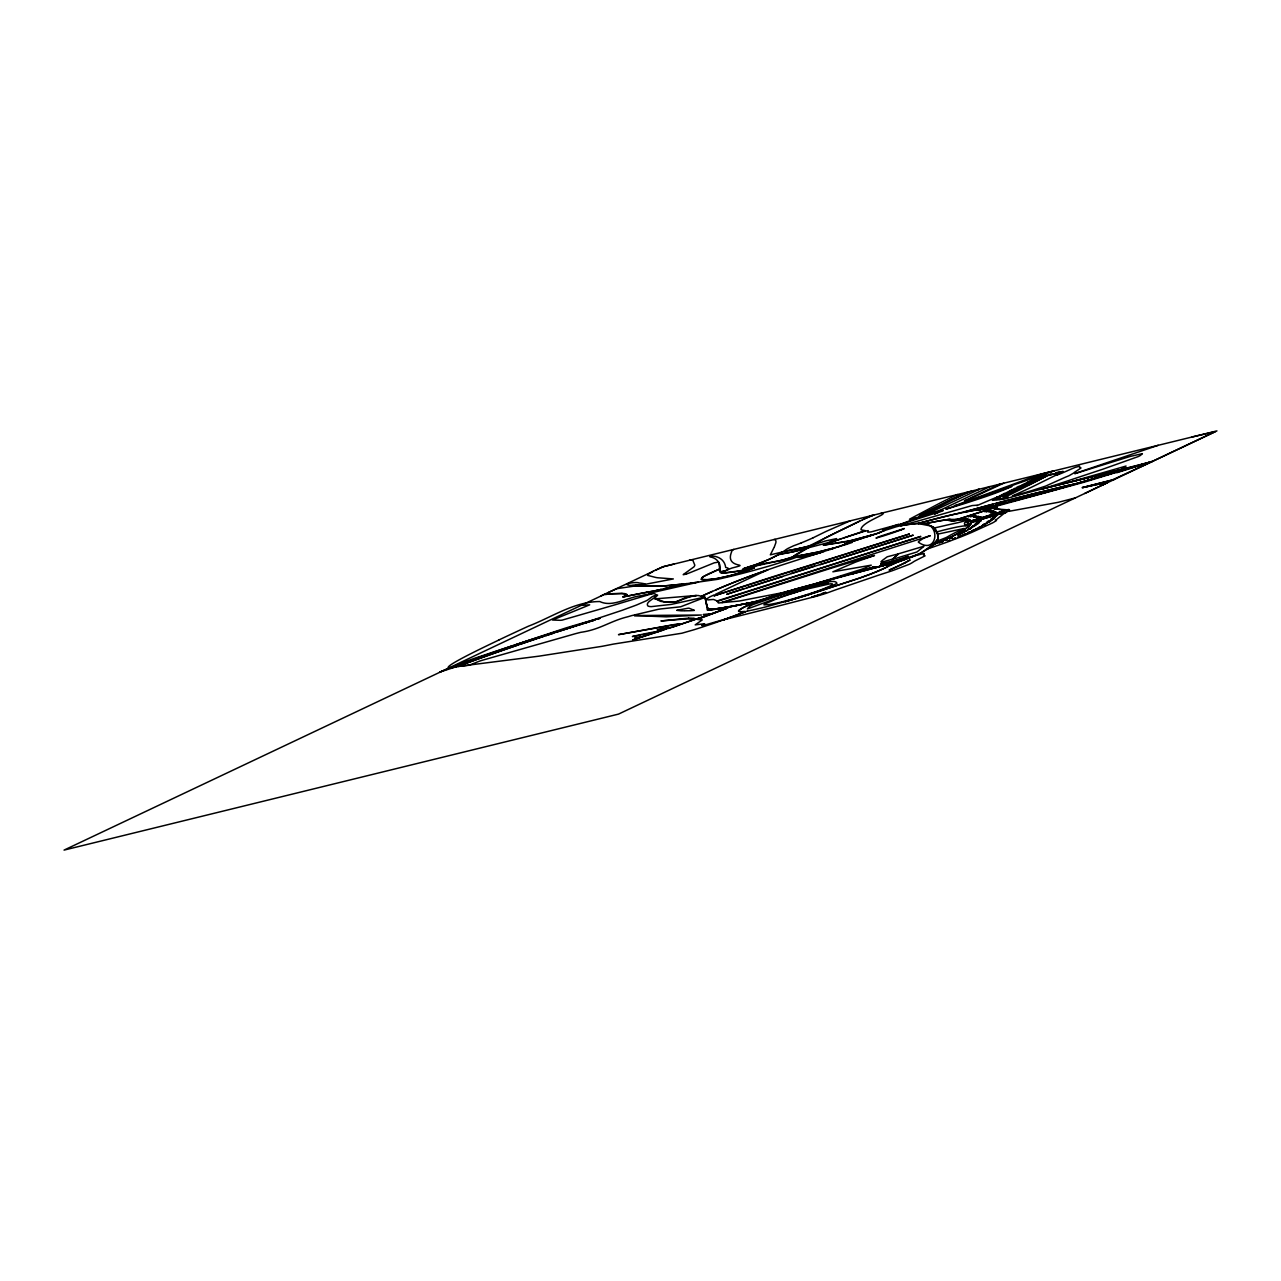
<?xml version="1.0" encoding="UTF-8"?>
<svg xmlns="http://www.w3.org/2000/svg" width="1281" height="1281" viewBox="0 0 1281 1281"><rect width="100%" height="100%" fill="white"/><g stroke="black" fill="none" stroke-linecap="round" stroke-linejoin="round"><path stroke-width="1.5" d="M719.762 569.084C721.491 563.4 716.127 557.507 710.058 556.963A247.793 22.882 -17.2 0 1 709.786 556.114C716.687 555.458 724.63 558.804 725.687 567.451C734.862 569.244 718.529 572.479 720.947 571.662M717.008 601.189L717.072 601.157A31.08 2.866 -17.2 0 0 717.072 600.965L920.831 536.419L717.808 601.205L713.517 599.444L709.162 599.796A8.871 0.817 -17.2 0 1 708.265 599.908L706.824 599.54A92.536 8.551 -17.2 0 1 706.6 598.964L710.218 596.674A59.567 5.508 -17.2 0 0 711.66 596.049L714.045 594.96M1008.852 511.279L1008.964 509.454L1004.352 510.27L992.551 508.333L976.955 513.265A121.951 11.257 -17.2 0 1 968.772 515.891L967.651 516.243A79.358 7.334 -17.2 0 1 962.575 517.828L961.423 518.197A47.221 4.355 -17.2 0 0 960.029 518.629L958.204 519.173L994.04 507.612L995.321 507.772L994.424 508.829L1009.508 509.966A149.269 13.787 -17.2 0 1 1009.316 510.591L1003.279 514.001A71.304 6.581 -17.2 0 1 1002.959 514.338L996.122 519.814A48.374 4.467 -17.2 0 1 995.417 520.246L996.49 520.454L993.976 522.104A206.93 19.119 -17.2 0 1 992.455 522.968L971.927 532.32A98.765 9.127 -17.2 0 1 960.494 537.027L948.26 541.687A73.657 6.805 -17.2 0 1 942.448 543.768L936.667 545.802A123.681 11.417 -17.2 0 1 931.895 547.435L928.052 548.7L930.807 546.779A97.084 8.967 -17.2 0 0 931.735 546.01L936.587 543.192A55.852 5.156 -17.2 0 0 938.429 542.471L938.957 542.263A34.043 3.138 -17.2 0 0 941.327 541.303L946.947 538.837M810.777 555.362L810.489 555.41A22.466 2.082 -17.2 0 0 809.56 555.57L800.977 557.187A21.441 1.986 -17.2 0 1 799.136 557.411L797.471 557.379A53.226 4.916 -17.2 0 1 796.75 557.139L801.794 556.354A39.855 3.683 -17.2 0 0 804.74 555.938L805.397 555.842A31.064 2.866 -17.2 0 0 807.366 555.458L810.681 554.769A112.744 10.408 -17.2 0 1 813.915 554.097L815.757 553.712M774.124 547.307L770.345 554.849L782.419 551.983L780.625 552.96M774.429 546.715L775.822 542.824A601.221 55.531 -17.2 0 0 775.918 541.11L775.181 539.477L773.932 539.557M946.051 509.085L980.589 497.444A129.301 11.945 -17.2 0 0 996.298 491.968L998.876 491.055M830.2 549.453L844.323 544.521A17.934 1.649 -17.2 0 1 845.94 543.817L847.846 543.032A62.161 5.748 -17.2 0 1 849.335 542.439L871.753 535.25M905.587 559.14L907.476 557.892L902.817 558.964A15.948 1.473 -17.2 0 0 900.591 559.653L886.036 564.585A63.169 5.829 -17.2 0 1 879.31 566.602L873.482 567.195L875.339 567.643A9.095 0.833 -17.2 0 0 876.316 567.419L883.826 565.241A86.275 7.974 -17.2 0 0 886.692 564.377L902.593 559.749M779.905 554.417L780.834 554.225A83.713 7.734 -17.2 0 1 785.029 553.376L792.042 551.983A14.619 1.345 -17.2 0 0 793.083 551.759L793.435 551.679A31.721 2.93 -17.2 0 0 800.513 549.869A66.82 6.165 -17.2 0 0 803.139 549.149L828.519 542.52L836.637 538.596L825.444 540.982A40.111 3.699 -17.2 0 0 821.858 542.135L813.051 544.921A20.816 1.921 -17.2 0 1 809.864 545.834L809.144 546.026A17.582 1.617 -17.2 0 1 807.238 546.539L805.076 547.051A51.304 4.74 -17.2 0 1 800.497 548.156L783.187 551.647L779.472 553.568A49.447 4.564 -17.2 0 0 778.159 554.337L789.865 552.431M929.173 547.932L930.791 546.763A83.217 7.686 -17.2 0 0 931.639 546.074L937.804 539.109A234.647 21.681 -17.2 0 0 938.3 538.1L936.875 531.935L942.047 530.494A77.853 7.19 -17.2 0 1 949.829 528.605A68.181 6.293 -17.2 0 1 953.656 527.756L956.186 527.212A36.637 3.379 -17.2 0 1 958.764 526.715L962.848 526.059A20.816 1.921 -17.2 0 1 964.129 525.963L964.481 525.947A54.491 5.028 -17.2 0 1 965.698 526.059L968.74 524.954A17.133 1.585 -17.2 0 0 968.5 524.682L967.427 524.618A43.058 3.971 -17.2 0 0 966.082 524.682A38.574 3.555 -17.2 0 0 965.522 524.73L964.545 524.682A74.01 6.837 -17.2 0 0 964.609 524.265L964.449 522.952A8.903 0.817 -17.2 0 1 964.721 522.744L967.812 520.694A21.024 1.938 -17.2 0 0 967.972 520.278L960.654 519.638M898.173 554.081L892.2 559.493L895.003 558.644A76.075 7.029 -17.2 0 1 903.169 556.146L916.94 551.999L923.953 546.346A13.451 1.249 -17.2 0 0 923.361 546.395L896.54 554.385A23.378 2.162 -17.2 0 0 895.499 554.625L887.253 556.787L882.577 560.245A175.561 16.221 -17.2 0 0 880.944 561.863L881.264 562.247A12.618 1.169 -17.2 0 0 882.113 562.071L892.873 559.044M934.65 542.936L934.169 544.105A11.225 1.041 -17.2 0 0 934.938 543.817L935.835 543.48M890.871 561.975L889.831 562.455L891.032 561.895A13.659 1.265 -17.2 0 0 891.784 561.478L908.373 556.322L902.673 558.644A20.896 1.938 -17.2 0 0 898.077 560.037L889.382 562.567A15.708 1.457 -17.2 0 1 888.918 562.663L883.938 563.704M981.742 526.443L978.924 527.292L981.742 526.267M703.445 614.48L708.649 613.951M898.077 554.337A34.779 3.219 -17.2 0 0 898.173 554.225L892.969 558.9M983.312 524.505L986.85 523.256M991.254 518.853L993.063 518.132M1057.193 474.851L1060.3 473.025L1039.291 483.385A286.752 26.485 -17.2 0 1 1022.014 491.616L1012.374 495.955L1014.616 495.507A12.298 1.137 -17.2 0 0 1016.377 495.058L1026.93 492.032A131.607 12.153 -17.2 0 0 1032.102 490.495L1045.616 486.107L1065.504 477.156A82 7.574 -17.2 0 0 1068.93 475.763L1074.086 472.817A23.17 2.146 -17.2 0 1 1074.343 472.417L1080.844 468.125A17.982 1.665 -17.2 0 0 1080.812 467.805L1079.643 467.229A111.735 10.328 -17.2 0 1 1079.467 466.716L1079.483 466.588A69.366 6.405 -17.2 0 1 1079.611 466.188L1075.127 467.421A86.243 7.974 -17.2 0 0 1071.957 468.734L1063.31 472.561A20.032 1.857 -17.2 0 1 1060.172 473.874A24.499 2.258 -17.2 0 1 1059.051 474.306L1057.289 474.899M840.544 546.138L845.332 544.713A32.906 3.042 -17.2 0 0 846.661 544.313L852.073 542.487A39.151 3.619 -17.2 0 0 852.201 541.623L863.954 537.716M694.254 610.429L690.507 610.701M976.907 522.264L979.164 521.383M891.8 561.446L891.032 561.895M683.237 584.2L686.824 583.624M1049.956 474.498L1050.82 473.81M777.695 554.657L779.681 553.456A23.699 2.194 -17.2 0 1 780.401 553.088L780.513 553.024M981.15 517.156L977.179 518.389L981.118 517.06M975.449 529.005L979.052 527.836M971.606 530.83L975.065 529.694M974.953 524.441L978.348 523.305M978.956 528.012L975.546 529.069M961.262 533.056L964.641 531.887M996.298 512.528L993.464 513.361M980.67 521.127L979.581 521.655L981.246 520.134L977.531 521.319L980.75 520.55M964.145 531.503L967.027 530.494M979.308 522.44L975.514 523.481L979.308 522.28M957.788 534.93L961.262 533.617M930.246 535.698L928.677 536.307A17.71 1.633 -17.2 0 0 926.243 537.251A21.921 2.018 -17.2 0 0 924.658 537.908A18.991 1.761 -17.2 0 0 922.944 538.66L918.797 541.367A64.546 5.957 -17.2 0 0 918.349 542.167C938.204 556.434 942.352 519.558 918.525 523.625A22.385 2.066 -17.2 0 0 917.917 523.625L921.359 522.584A53.962 4.98 -17.2 0 0 924.386 521.783L935.706 518.805A96.411 8.903 -17.2 0 1 943.921 516.723L945.682 516.291A110.598 10.216 -17.2 0 1 953.16 514.53L971.799 510.767A118.621 10.953 -17.2 0 1 976.234 510.094L982.447 509.246A35.74 3.299 -17.2 0 0 984 508.989A41.408 3.827 -17.2 0 0 984.705 508.861L989.412 507.772A10.072 0.929 -17.2 0 1 991.126 507.372L992.567 507.116A10.712 0.993 -17.2 0 1 993.335 506.988L995.593 506.764A33.482 3.09 -17.2 0 1 996.49 506.764L997.066 506.876A20.832 1.921 -17.2 0 0 996.282 506.652L995.161 506.7A23.266 2.146 -17.2 0 0 993.688 506.892L992.631 507.068M990.469 512.672L994.504 511.359L990.533 512.752M929.478 547.74L928.949 548.108A221.549 20.464 -17.2 0 1 925.811 550.109L920.543 553.12M966.579 533.601L962.752 534.978L966.659 533.633M973.032 525.754L976.346 524.746L973.144 525.867M992.038 512.8L995.689 511.952M741.955 613.039L745.014 611.581L742.035 611.694A27.862 2.578 -17.2 0 1 741.267 611.71L739.874 611.437A93.321 8.615 -17.2 0 1 739.345 611.149L739.121 610.509A31.272 2.882 -17.2 0 1 739.489 610.044L740.85 609.051A85.763 7.926 -17.2 0 1 742.788 607.899L744.309 607.05A32.041 2.962 -17.2 0 1 745.91 606.265A37.261 3.443 -17.2 0 1 750.954 604.072L757.519 601.446L756.078 601.638M982.303 525.434L984.961 524.666M987.395 521.655L991.638 520.294M1006.898 497.669L1008.147 496.884M992.871 516.723L996.762 515.474M937.484 512.512L934.49 514.017L943.12 510.703A8.935 0.833 -17.2 0 0 943.216 510.446L942.48 510.35A21.601 2.002 -17.2 0 0 941.551 510.398L921.263 516.739A88.005 8.134 -17.2 0 1 918.653 517.428L898.974 524.826L937.468 512.48M966.947 530.67L964.257 531.615M975.081 529.806L971.622 530.942M961.134 533.777L957.836 534.914M986.738 523.417L983.344 524.65M539.093 637.89L622.534 610.172A55.131 5.092 -17.2 0 1 625.785 608.955L632.958 606.345A48.086 4.435 -17.2 0 0 636.865 604.872L646.457 600.709A32.906 3.042 -17.2 0 0 648.01 599.796L651.965 596.866A67.557 6.245 -17.2 0 1 653.758 595.969L656.865 595.041A19.551 1.809 -17.2 0 1 657.665 595.121L654.431 598.515A17.918 1.649 -17.2 0 0 654.511 598.787L655.536 599.028A119.677 11.049 -17.2 0 1 656.432 599.268L660.612 601.365L666.072 602.118A406.701 37.565 -17.2 0 0 669.306 602.246L676.736 601.622L691.212 596.257M973.88 516.98L976.987 516.243L973.944 517.108M971.35 527.067L974.809 526.027L971.462 527.148M843.49 545.049L847.349 543.224A42.817 3.955 -17.2 0 1 848.967 542.568L852.153 541.399L850.92 541.831M976.779 517.62L979.613 516.771M993.367 513.233L996.266 512.384M978.588 523.401L974.953 524.586M970.502 516.483L973.592 515.843L970.454 516.739M705.207 575.585L704.774 575.826A65.491 6.053 -17.2 0 0 702.068 577.715L701.043 579.284A26.997 2.498 -17.2 0 0 701.396 579.508L705.014 579.781A115.53 10.664 -17.2 0 0 707.929 579.685L715.919 578.692M994.825 517.844L991.334 518.933M1004.816 498.213L1006.53 497.236M995.529 512.048L993.239 512.848A9.223 0.849 -17.2 0 1 992.086 512.912M991.718 520.406L987.459 521.719M1055.432 473.153L1056.681 472.433M686.696 573.936L687.353 573.68A51.576 4.772 -17.2 0 0 690.635 572.415L714.254 562.823L718.593 562.103L719.762 568.924L703.333 576.642A63.922 5.909 -17.2 0 0 701.78 577.859L701.796 579.444L707 579.636A110.022 10.168 -17.2 0 0 709.114 579.508A115.626 10.68 -17.2 0 0 711.419 579.284L712.204 579.204M952.728 539.077L955.706 538.036M984.432 511.343L987.443 510.655L984.384 511.631M623.687 596.498L622.822 597.01L632.798 595.008A206.817 19.103 -17.2 0 1 636 594.352L654.319 590.861M776.302 555.682L775.213 556.274A59.326 5.476 -17.2 0 1 773.932 556.963L771.947 557.956A132.199 12.218 -17.2 0 1 768.488 559.605L755.021 564.905M1001.886 498.933L1003.68 497.941M640.852 593.407A194.168 17.934 -17.2 0 0 635.792 594.416L623.126 596.882L626.553 594.864A13.899 1.281 -17.2 0 0 626.873 594.576L624.199 593.503L612.75 593.679A98.461 9.095 -17.2 0 0 608.747 594.08L605.064 594.432L606.265 593.487M705.639 575.345L708.505 573.872A30.376 2.802 -17.2 0 1 710.731 572.879L719.522 569.1M880.72 563.928L881.985 563.544A24.435 2.258 -17.2 0 1 883.217 563.256L888.341 562.055A55.948 5.172 -17.2 0 1 889.43 561.799L891.832 561.334M776.062 555.81L773.628 557.091A82.528 7.622 -17.2 0 1 770.666 558.564L769.929 558.916A85.939 7.942 -17.2 0 1 764.533 561.366L759.761 563.32M725.927 618.979L746.983 611.165A28.871 2.674 -17.2 0 0 747.48 611.053M776.19 555.746L779.472 554.497M939.261 542.712L942.96 541.511M985.954 511.631L989.589 510.607M984.929 524.778L982.351 525.562M624.84 595.921L626.153 595.201A18.767 1.729 -17.2 0 0 627.017 594.576L622.038 593.471M950.246 500.07L919.726 515.506A20.128 1.857 -17.2 0 0 919.262 516.003L922.4 515.875L929.157 512.864A340.634 31.465 -17.2 0 0 934.874 510.286L979.26 489.294L976.891 489.774M948.436 501.015L937.532 506.571M949.829 500.279L971.462 491.103M796.59 557.187L795.773 557.507A21.072 1.954 -17.2 0 1 790.217 559.477L773.26 564.809A60.815 5.62 -17.2 0 1 766.358 566.842L753.148 570.541A108.901 10.056 -17.2 0 1 742.291 573.424L739.681 574.08A127.235 11.753 -17.2 0 1 730.17 576.45L721.251 578.532A50.439 4.66 -17.2 0 1 717.168 579.396L690.299 583.207M951.126 499.622L953 498.661A164.753 15.212 -17.2 0 1 957.003 496.676L968.148 492.016L942.304 505.034A241.1 22.273 -17.2 0 1 934.954 508.717L919.742 515.538L936.971 506.86M993.367 511.231L990.117 511.888L993.448 511.007M821.713 593.679L825.749 592.414M978.668 516.563L975.433 517.396M919.934 553.536L918.125 554.449A46.196 4.259 -17.2 0 1 916.475 555.233L891.464 562.903A94.938 8.775 -17.2 0 1 887.541 564.104L886.484 564.425A134.921 12.458 -17.2 0 1 881.488 565.93L879.31 566.57M942.96 541.575L940.75 542.375M1143.501 464.058L1084.479 482.104L993.448 506.988A15.66 1.441 -17.2 0 0 991.846 507.26L987.683 508.189A20.64 1.905 -17.2 0 1 986.338 508.461L983.504 508.989A98.317 9.079 -17.2 0 1 981.086 509.406L979.949 509.582A32.393 2.994 -17.2 0 1 979.308 509.678L994.857 505.707M996.89 515.667L992.951 516.803M724.95 570.958L726.279 570.477A19.343 1.793 -17.2 0 0 726.727 570.253L727.32 569.965A18.318 1.697 -17.2 0 1 727.672 569.789L728.537 569.388A8.935 0.833 -17.2 0 1 729.513 568.972L730.378 568.636A11.769 1.089 -17.2 0 1 732.011 568.027C753.532 562.407 723.989 569.837 731.675 551.679A228.114 21.072 -17.2 0 0 731.419 550.926L733.773 549.405M991.318 511.071L988.548 511.808M951.975 537.892L949.525 538.532L952.343 537.556M905.059 562.887L910.15 559.957L900.287 565.001A96.347 8.903 -17.2 0 1 894.634 567.627L889.622 569.853A40.928 3.779 -17.2 0 0 889.062 570.093L889.43 569.981A42.721 3.939 -17.2 0 0 890.103 569.709L891.88 568.956M1112.068 480.039L1152.003 461.624L1116.76 472.753M584.809 603.655L581.606 605.337L589.692 604.824L552.495 620.02L560.245 620.308A56.604 5.236 -17.2 0 0 562.183 620.116L617.074 604.232A79.598 7.35 -17.2 0 1 620.901 603.063L652.734 593.535A136.122 12.57 -17.2 0 1 655.071 593.936C660.644 596.85 643.895 601.285 647.962 606.025A104.369 9.64 -17.2 0 0 651.244 606.634L671.228 604.408L704.566 597.106A65.683 6.069 -17.2 0 1 705.174 597.474L707.304 607.226L709.498 609.26A47.525 4.387 -17.2 0 0 710.587 609.34L715.102 609.003A80.207 7.414 -17.2 0 0 717.488 608.683L739.986 604.872M1101.804 485.371L1103.485 484.57A34.651 3.203 -17.2 0 0 1104.895 483.866L1107.681 482.28L1082.093 487.677L1114.07 479.574M859.631 521.159L830.024 535.634A422.073 38.99 -17.2 0 0 824.147 538.644L793.788 556.274L801.217 555.217A45.059 4.163 -17.2 0 1 803.827 554.737L817.15 552.255A29.175 2.69 -17.2 0 0 821.233 551.262L838.543 546.779M975.353 516.083L973.144 516.675M979.501 517.012L976.859 517.748M862.529 519.766L865.764 518.213M862.721 519.686L835.068 533.024A427.181 39.455 -17.2 0 0 826.982 537.107L808.919 546.074A25.94 2.402 -17.2 0 1 807.494 546.459L805.733 546.891M866.068 518.084L867.461 517.412M864.018 519.061L873.786 515.058M1031.269 481.864L1002.094 496.115A84.962 7.846 -17.2 0 0 999.869 497.396C1000.013 499.622 990.821 500.871 1000.893 496.339A374.372 34.587 -17.2 0 1 1005.745 493.874A319.193 29.479 -17.2 0 1 1009.668 491.92L1041.741 477.092L1057.385 473.121L1042.702 476.484L1033.078 480.727M607.995 592.671L616.609 588.716L634.832 586.009L662.565 586.074L683.59 583.992L680.964 584.28M653.326 571.23L648.186 574.352A88.549 8.182 -17.2 0 0 647.594 575.377L655.664 577.427A238.778 22.049 -17.2 0 0 658.082 577.795L673.342 578.932L642.277 584.873M957.499 494.53L950.742 497.765A472.337 43.634 -17.2 0 0 940.286 502.921L909.478 519.221L915.242 518.004A93.353 8.631 -17.2 0 0 918.045 517.268L921.776 516.275M989.989 486.572L942.496 509.133A54.827 5.06 -17.2 0 1 940.494 509.982L939.886 510.238A117.9 10.889 -17.2 0 1 938.204 510.927L922.496 516.083M999.821 484.154L964.353 500.919L968.452 499.382A121.183 11.193 -17.2 0 0 972.103 497.813L1003.728 483.193M1056.713 472.849L1058.106 472.193M958.092 536.915L961.326 535.81L958.22 536.979M1084.687 493.489L1105.295 483.642A55.371 5.108 -17.2 0 0 1106.288 483.113L1107.392 482.361L1104.094 482.969A110.726 10.232 -17.2 0 0 1099.466 483.946L1084.479 487.212M600.645 596.161C606.201 593.263 602.951 594.976 608.507 594.128A107.46 9.928 -17.2 0 1 611.101 593.856L621.925 593.423M655.215 570.333L664.199 566.426A48.134 4.451 -17.2 0 0 665.768 566.058L673.822 564.104M813.275 537.716L823.251 532.8A74.218 6.853 -17.2 0 1 827.494 530.798L850.136 520.871M1103.149 484.73L1102.284 485.131M724.422 619.54A12.153 1.121 -17.2 0 1 723.717 619.78L765.83 609.228A66.452 6.133 -17.2 0 1 768.056 608.683L816.301 596.273A19.279 1.777 -17.2 0 0 819.648 595.313L822.306 594.512A34.683 3.203 -17.2 0 0 826.373 593.231L835.468 589.917A15.212 1.409 -17.2 0 1 837.838 589.1L878.254 575.281A17.534 1.617 -17.2 0 1 881.28 574.304L890.984 571.166A33.114 3.058 -17.2 0 0 894.266 569.997L909.094 564.361A74.554 6.885 -17.2 0 0 909.958 563.928L910.583 563.608A35.42 3.267 -17.2 0 0 912.152 562.711L914.346 561.286A23.314 2.146 -17.2 0 1 915.323 560.758L925.058 555.842L923.537 555.025A12.602 1.169 -17.2 0 1 923.521 554.881L923.873 554.481A39.119 3.619 -17.2 0 0 924.113 554.161L924.225 553.856A98.141 9.063 -17.2 0 0 924.177 553.44L915.643 555.49A30.007 2.77 -17.2 0 1 913.913 556.242A42.673 3.939 -17.2 0 1 911.143 557.363L903.473 560.021A28.774 2.658 -17.2 0 0 901.456 560.726L900.655 561.014A62.161 5.748 -17.2 0 0 897.324 562.215L891.064 564.793A50.071 4.628 -17.2 0 1 890.551 565.049C889.911 563.464 880.079 566.218 875.596 567.691M1075.351 497.909L1058.33 502.296L1008.884 511.327M867.958 517.172L868.758 516.803A26.565 2.45 -17.2 0 1 869.367 516.531L872.281 515.458M999.308 499.51L1001.166 498.645M955.354 538.308L954.249 538.725M715.487 594.304L758.993 573.792A132.6 12.25 -17.2 0 1 762.531 572.239L767.927 569.821L766.086 570.413M947.107 538.757L950.998 536.947A88.021 8.134 -17.2 0 0 955.562 534.689L956.523 534.177A157.291 14.523 -17.2 0 0 961.07 531.567L961.631 531.231A263.95 24.387 -17.2 0 0 963.264 530.19L963.808 529.854A262.205 24.227 -17.2 0 0 965.314 528.861A196.201 18.126 -17.2 0 0 968.356 526.619L970.71 523.401A41.424 3.827 -17.2 0 1 970.037 523.481A48.47 4.484 -17.2 0 1 968.852 523.593L967.395 522.024A15.228 1.409 -17.2 0 1 967.507 521.863L967.731 521.671A43.234 3.987 -17.2 0 1 967.972 521.479L970.213 520.038A138.204 12.762 -17.2 0 0 969.589 519.686L969.269 519.59M993.624 519.077L990.405 520.07L993.944 518.725M1004.864 510.398L998.828 512.496M946.371 539.093L951.175 536.899A73.834 6.821 -17.2 0 0 954.361 535.346L958.764 532.96A219.836 20.304 -17.2 0 0 961.246 531.519L962.639 530.67A164.737 15.212 -17.2 0 0 964.801 529.277L968.804 526.315A171.59 15.852 -17.2 0 0 970.918 524.329L971.414 523.385L970.422 523.465A13.418 1.233 -17.2 0 1 969.733 523.545L969.397 523.577A55.195 5.092 -17.2 0 1 968.5 523.641L967.763 523.657A9.335 0.865 -17.2 0 1 967.491 523.609L967.363 522.152A29.975 2.77 -17.2 0 1 968.004 521.431C975.401 518.165 957.564 518.485 954.521 519.846A104.53 9.656 -17.2 0 1 952.199 519.846L950.79 519.638A24.035 2.226 -17.2 0 1 950.534 519.446L949.99 519.429A15.244 1.409 -17.2 0 0 949.317 519.381L939.085 520.887A53.994 4.98 -17.2 0 0 937.116 521.239L923.537 524.057L928.405 523A110.07 10.168 -17.2 0 1 931.367 522.408L946.019 519.798A50.519 4.66 -17.2 0 1 947.684 519.558L948.5 519.462A21.665 2.002 -17.2 0 1 949.974 519.413L958.108 519.462M935.77 541.687L945.746 537.732A15.244 1.409 -17.2 0 0 946.851 537.203L949.269 535.81A179.388 16.573 -17.2 0 1 950.63 535.026L956.138 532.175A21.777 2.018 -17.2 0 1 957.676 531.503L961.102 530.11A18.19 1.681 -17.2 0 0 962.543 529.485L964.257 528.477L937.964 534.081A70.599 6.517 -17.2 0 0 937.948 533.857L931.255 526.075L918.829 523.673A99.726 9.207 -17.2 0 0 916.924 523.673L914.506 523.817A164.881 15.228 -17.2 0 0 911.784 524.041L901.456 525.562A18.11 1.665 -17.2 0 0 899.63 525.963L898.974 526.107A22.401 2.066 -17.2 0 0 896.06 526.843L883.073 531.023A25.508 2.354 -17.2 0 0 881.488 531.679L877.229 533.488A15.884 1.473 -17.2 0 1 875.852 533.937L850.728 540.678A28.806 2.658 -17.2 0 1 845.956 541.735L823.283 545.21L834.043 541.206A82.576 7.622 -17.2 0 1 839.455 539.365M964.513 532.079L961.31 533.136M946.275 539.141L943.392 540.422M712.396 591.374L701.428 596.273L698.321 595.521A38.046 3.523 -17.2 0 0 696.832 595.553L686.472 597.266L676.304 601.67A17.694 1.633 -17.2 0 1 675.343 601.83L667.801 602.102A324.317 29.959 -17.2 0 1 664.102 601.798L655.792 598.819L696.352 595.473L692.781 596.049M777.423 595.761L778.063 595.521A18.206 1.681 -17.2 0 1 782.131 594.192A59.647 5.508 -17.2 0 1 784.148 593.551L793.996 590.461M1057.914 472.593L1059.243 472M1004.576 510.751L998.107 512.72M715.711 589.933L719.057 588.491M948.548 520.054C950.23 517.972 947.412 522.936 960.558 519.654M745.398 611.629L743.316 611.613A39.583 3.651 -17.2 0 1 740.834 611.774L740.13 611.726A57.981 5.348 -17.2 0 1 739.057 611.533L738.561 611.165A36.749 3.395 -17.2 0 1 738.641 610.733L739.89 609.612A63.169 5.829 -17.2 0 1 741.875 608.347A58.013 5.364 -17.2 0 1 743.877 607.242L748.793 604.936A25.108 2.322 -17.2 0 1 751.371 603.863L756.751 601.814A16.573 1.537 -17.2 0 0 757.712 601.43L758.864 600.949M943.473 540.39L942.72 540.71A63.778 5.893 -17.2 0 1 939.613 541.991L936.315 543.32M744.597 611.982L739.745 613.887M724.998 585.961L708.105 593.247A111.159 10.264 -17.2 0 0 705.671 594.336L701.652 596.402L704.822 597.314A126.771 11.705 -17.2 0 1 705.239 597.875L705.831 601.269M634.864 637.954L636 637.714A19.375 1.793 -17.2 0 1 636.305 637.698L636.529 637.698M787.719 592.11L767.639 598.755A71.256 6.581 -17.2 0 0 761.955 600.661L759.633 601.462A15.292 1.409 -17.2 0 1 759.073 601.638L759.249 601.574A29.575 2.738 -17.2 0 1 761.234 600.853L762.948 600.245A63.57 5.877 -17.2 0 1 772.059 597.138L775.918 595.873M725.783 585.673L730.17 583.88M989.765 521.783L987.587 522.552M463.882 663.43L455.94 666.841L484.426 656.721A316.199 29.207 -17.2 0 1 499.942 651.212L536.915 638.562M971.03 515.779L968.116 516.691L971.11 515.779M847.125 543.336L850.68 541.911M736.655 581.27L723.861 586.458A125.826 11.625 -17.2 0 0 719.826 588.155M731.307 583.415L733.533 582.519M801.33 542.856L802.627 542.327A79.438 7.334 -17.2 0 0 813.227 537.732M972.903 516.435L975.482 515.763M733.949 582.327L749.817 576.242M729.353 607.21L732.011 606.425M725.302 608.923L730.234 606.714L729.033 606.874M729.562 607.066L716.319 609.292M460.952 665.351L465.115 663.766M733.901 616.065A192.342 17.774 -17.2 0 1 726.807 618.675L703.733 625.352L701.716 625.528L704.678 623.719L695.183 624.872L702.276 619.892L697.456 619.46L726.871 608.267A10.6 0.977 -17.2 0 1 725.767 608.747M686.104 574.16L683.205 574.705A21.153 1.954 -17.2 0 1 684.118 573.968L693.918 566.875A218.282 20.16 -17.2 0 0 694.814 565.161L692.749 560.117A45.572 4.211 -17.2 0 1 693.037 559.701L689.674 560.213M754.781 564.985L743.076 568.908L747.88 567.819A60.992 5.636 -17.2 0 0 751.531 566.875L780.529 560.55A12.57 1.169 -17.2 0 0 782.835 560.021L794.22 556.482M1059.067 472.449L1061.276 471.6M723.861 609.468L725.142 608.843M752.139 602.406L765.526 598.531A95.691 8.839 -17.2 0 1 769.305 597.218L771.963 596.305M740.754 613.455L738.448 614.384M460.375 665.56L458.246 666.504L460.888 666.184A47.525 4.387 -17.2 0 1 462.729 665.96L469.182 665.223L478.742 661.444A14.347 1.329 -17.2 0 0 480.839 660.692L575.649 633.631A160.333 14.812 -17.2 0 1 580.805 632.318C599.892 629.692 610.14 621.077 627.434 616.866A18.158 1.681 -17.2 0 0 631.565 615.649L657.842 609.404A38.142 3.523 -17.2 0 1 661.108 608.891L680.563 606.81L689.386 603.415A43.57 4.019 -17.2 0 1 691.564 602.518L692.397 602.198A55.387 5.108 -17.2 0 1 695.135 601.125L704.694 597.522L701.428 596.273L704.95 597.603A90.695 8.375 -17.2 0 1 705.271 598.003L705.367 598.515M971.222 527.948L969.221 528.621L972.023 527.5M744.902 568.059L743.348 568.78L744.293 568.652M736.479 615.072L738.08 614.464M901.392 529.806L904.338 528.525L889.382 533.312A95.643 8.839 -17.2 0 0 887.189 534.001L881.152 535.97A9.656 0.897 -17.2 0 0 879.07 536.723L878.446 536.963A14.443 1.329 -17.2 0 0 877.549 537.315L875.98 538.1L883.201 535.986A44.611 4.115 -17.2 0 0 901.44 529.79M722.212 610.076L723.141 609.74M734.75 615.713L736.959 614.896M759.105 600.869L760.738 600.261A66.372 6.133 -17.2 0 1 765.205 598.659L765.974 598.403A77.789 7.19 -17.2 0 1 771.37 596.53L777.567 594.432M465.724 663.51L479.318 658.546A179.868 16.621 -17.2 0 1 491.872 654.047L504.858 649.515A389.584 35.98 -17.2 0 1 514.994 646.008L518.197 644.919M721.972 610.172L719.538 611.069M731.163 617.042L725.286 619.219M750.906 575.874L764.229 571.07M979.485 521.687L978.092 522.12M724.854 619.364L726.199 618.867M828.231 543.24L823.923 545.033L850.248 540.71A33.562 3.106 -17.2 0 0 853.546 539.925L872.169 534.994M724.79 619.396L722.66 620.164M759.377 563.448L757.087 564.248A12.954 1.201 -17.2 0 1 755.886 564.633L754.541 565.049M718.081 611.597L707.704 615.28A196.233 18.126 -17.2 0 1 698.834 618.339M765.237 570.718L759.361 572.799A203.151 18.767 -17.2 0 0 752.011 575.441L745.75 577.779A85.058 7.862 -17.2 0 0 737.648 580.885M724.502 609.067L709.722 614.4A103.569 9.559 -17.2 0 1 701.572 617.25L671.74 627.386M811.834 597.17L823.891 593.103M745.19 567.947L746.215 567.595M1059.451 472.577L1062.862 471.376M816.061 595.697L815.1 596.033A27.285 2.514 -17.2 0 1 811.946 597.138M828.727 542.984L841.329 538.725M764.533 570.942L772.059 568.316A81.728 7.542 -17.2 0 1 779.056 565.93L821.313 552.287A9.64 0.897 -17.2 0 1 820.144 552.655L815.581 553.76M721.763 620.468L716.88 622.214A63.762 5.893 -17.2 0 1 709.802 624.632L701.78 627.258A130.406 12.041 -17.2 0 1 694.142 629.708L681.876 633.23L613.263 644.119A298.281 27.558 -17.2 0 1 601.782 646.361L538.997 656.16L459.671 666.248A63.393 5.861 -17.2 0 0 456.18 666.76C423.563 674.799 501.688 638.931 499.094 639.86A1345.322 124.273 -17.2 0 1 528.332 626.233C551.519 617.394 574.24 601.51 599.78 601.542C612.67 607.754 627.738 597.026 641.076 595.729A121.103 11.193 -17.2 0 0 644.007 594.96L652.381 593.503M816.493 595.713L817.358 595.409A50.135 4.628 -17.2 0 0 819.632 594.608M699.746 617.874L697.873 618.515A144.305 13.322 -17.2 0 1 684.006 623.158L668.49 628.443M946.099 540.022C950.598 538.949 942.432 540.886 945.986 540.342M521.271 643.863L527.148 641.877A164.336 15.18 -17.2 0 1 535.954 638.931L543.56 636.369M772.107 596.273L772.843 596.033A39.135 3.619 -17.2 0 1 776.638 594.768L778.095 594.256M948.901 540.806C952.984 539.173 945.666 541.959 949.349 540.438M1060.076 472.561L1063.166 471.52M970.358 521.175L996.426 513.233M511.984 646.056L504.666 648.522A139.293 12.874 -17.2 0 0 491.824 652.926M840.464 538.965L848.582 536.355M514.578 645.176L521.639 642.838A224.527 20.736 -17.2 0 1 543.176 635.888L575.697 625.785M843.202 538.116L845.044 537.508M777.039 595.505L780.834 594.272A49.078 4.532 -17.2 0 1 784.677 593.023L787.671 592.126M954.761 538.292L952.824 539.125M809.688 593.744L815.869 591.694A15.628 1.441 -17.2 0 0 817.662 591.053L821.329 589.676A46.564 4.307 -17.2 0 0 824.115 588.603L828.407 586.81A22.017 2.034 -17.2 0 0 830.648 585.689L831.721 585.033A29.431 2.722 -17.2 0 0 832.442 584.36L832.442 583.944A18.078 1.665 -17.2 0 0 831.961 583.816L830.745 583.832A63.329 5.845 -17.2 0 0 829.48 583.944L805.477 589.388A78.814 7.286 -17.2 0 0 800.577 590.861L789.416 594.112A44.531 4.115 -17.2 0 0 786.31 595.121L784.228 595.809A88.581 8.182 -17.2 0 0 778.304 597.795L774.605 599.06A53.001 4.9 -17.2 0 0 771.002 600.341L747.367 608.955L749.225 606.714A57.341 5.3 -17.2 0 1 750.378 605.945L751.803 605.144A12.218 1.121 -17.2 0 1 753.5 604.392L782.467 594.448A126.595 11.689 -17.2 0 1 789.032 592.398L793.804 590.941A24.595 2.274 -17.2 0 1 800.513 589.036L801.314 588.828A20.944 1.938 -17.2 0 1 803.619 588.251L809.416 586.938A130.63 12.073 -17.2 0 1 813.387 586.106L816.926 585.465L797.551 591.566M959.437 504.426L1007.234 487.421A129.525 11.961 -17.2 0 1 1015.801 484.17L1054.167 470.848L1052.934 471.136A164.464 15.196 -17.2 0 0 1049.763 471.904L1044.543 473.265A21.297 1.97 -17.2 0 0 1037.178 475.443L954.233 505.883L958.604 504.698M845.892 537.171L864.931 531.135L868.246 530.622L867.733 532.175L871.08 531.919L898.734 524.345L882.689 530.19L884.995 530.19L884.146 530.606A23.122 2.13 -17.2 0 0 883.089 531.023A34.027 3.138 -17.2 0 0 881.52 531.695L880.559 532.111A12.57 1.169 -17.2 0 0 879.647 532.56M545.946 635.664L553.44 633.23M597.394 619.187L600.1 618.291L596.145 619.299A95.178 8.791 -17.2 0 0 588.059 621.509A98.637 9.111 -17.2 0 0 565.449 628.09L473.522 658.642A122.736 11.337 -17.2 0 0 462.633 662.693L439.639 672.125L455.155 667.097A28.55 2.642 -17.2 0 1 456.34 666.568L467.933 661.781A92.776 8.567 -17.2 0 1 483.866 655.76L523.737 642.149A115.61 10.68 -17.2 0 1 529.87 640.148L537.428 637.73A292.164 26.981 -17.2 0 1 573.6 626.425M777.471 594.496L779.152 593.952A77.741 7.174 -17.2 0 1 782.803 592.783L795.309 589.148M832.538 548.7L834.395 548.076L833.339 548.284A11.737 1.089 -17.2 0 1 832.698 548.428L832.106 548.54A12.89 1.185 -17.2 0 0 830.873 548.812M838.206 546.891L839.872 546.363M744.213 588.523L726.743 594.288L782.579 576.578M663.478 629.82L666.024 629.003M635.104 639.235L632.734 639.924L638.771 638.034A106.579 9.848 -17.2 0 1 642.422 636.833L662.309 630.428M670.972 627.402L651.405 633.743A132.407 12.234 -17.2 0 0 645.656 635.632L638.851 637.89A63.954 5.909 -17.2 0 1 635.488 639.011M779.152 593.92L783.796 592.43L739.137 601.045L720.05 602.823A14.651 1.345 -17.2 0 1 718.417 602.999L717.152 601.285M807.991 594.288L807.062 594.592A33.258 3.074 -17.2 0 1 803.779 595.633L797.919 597.41A64.466 5.957 -17.2 0 1 792.715 598.932L784.821 601.141A26.773 2.466 -17.2 0 1 781.138 602.07L777.951 602.823A40.207 3.715 -17.2 0 1 775.005 603.447L771.242 604.168A61.36 5.668 -17.2 0 1 768.488 604.616L763.988 604.888A13.515 1.249 -17.2 0 1 764.084 604.552L764.949 603.959A12.202 1.121 -17.2 0 1 765.846 603.511L774.525 599.78A32.682 3.01 -17.2 0 1 778.272 598.323L780.898 597.362A38.814 3.587 -17.2 0 1 787.319 595.105L788.52 594.688A32.153 2.962 -17.2 0 1 792.042 593.535L796.814 592.03M556.947 632.013L591.069 621.205M746.679 587.723L913.225 535.154L820.16 564.649M854.779 572.975L850.664 574.336L888.245 564.345M848.582 536.291L865.219 530.606L861.424 529.918A55.9 5.156 -17.2 0 1 860.992 529.373C861.937 521.687 891.16 512.896 880.928 513.313M871.865 535.218L879.342 532.72A11.897 1.105 -17.2 0 1 879.727 532.48M822.194 552.015L819.167 552.944M814.38 554.513L811.305 555.281M817.342 553.568L824.307 551.342M823.026 551.743L830.728 549.293M791.274 573.456L814.412 566.09M795.037 590.125L799.248 588.876A16.925 1.569 -17.2 0 1 800.129 588.652L801.522 588.331M855.932 572.591L873.53 567.147L866.34 569.308M857.101 572.223L797.759 588.475M807.703 594.976L827.878 588.443A172.679 15.948 -17.2 0 1 832.778 586.858L856.156 579.3A39.919 3.683 -17.2 0 0 860.928 577.635L866.805 575.489A71.96 6.645 -17.2 0 0 871.208 573.824L876.812 571.614A50.375 4.66 -17.2 0 0 880.463 570.077L897.18 562.231A37.293 3.443 -17.2 0 1 901.055 560.838L920.607 553.2L933.961 543.897A381.962 35.276 -17.2 0 0 937.74 539.141L938.252 534.401L935.514 529.117A839.247 77.517 -17.2 0 0 933.016 527.083L931.415 526.251L934.73 527.9L944.353 525.706A36.685 3.395 -17.2 0 1 945.314 525.466L945.538 525.418A22.85 2.114 -17.2 0 0 946.307 525.226L956.667 522.952A11.881 1.105 -17.2 0 0 957.9 522.696L967.651 520.07M857.197 572.207L865.588 569.549M595.633 619.764L579.765 624.536M993.608 517.572C999.692 515.378 988.548 518.453 994.536 517.78M988.388 521.911L986.29 522.856L989.893 521.607M807.959 594.832L805.397 595.633A92.616 8.551 -17.2 0 1 789.016 600.629L785.093 601.718L815.116 592.286A49.719 4.596 -17.2 0 0 821.089 590.157L827.638 587.675A32.249 2.978 -17.2 0 0 831.561 586.041L834.748 584.52A29.799 2.754 -17.2 0 0 836.941 583.223C835.42 578.98 822.866 583.624 817.918 583.864A52.281 4.836 -17.2 0 0 813.531 584.809L809.192 585.833A127.652 11.785 -17.2 0 0 804.788 586.89L787.319 591.47M780.545 594.048L779.328 594.432A24.403 2.258 -17.2 0 0 775.742 595.585L763.028 599.972L764.197 599.54A119.629 11.049 -17.2 0 1 768.392 598.019L775.149 595.633A20.576 1.905 -17.2 0 1 777.887 594.736L788.792 591.598A79.422 7.334 -17.2 0 1 793.307 590.301L799.312 588.652A20.352 1.873 -17.2 0 1 801.762 588.027L804.052 587.723M785.509 593.247L779.456 595.153A30.536 2.818 -17.2 0 1 778.448 595.457L777.503 595.745M869.223 568.412L858.975 571.566A16.221 1.505 -17.2 0 1 856.044 572.415L852.473 573.376A58.125 5.364 -17.2 0 0 845.476 575.281L844.131 575.665A47.941 4.435 -17.2 0 0 839.936 576.866L817.102 583.303L861.713 569.244A24.531 2.274 -17.2 0 0 864.659 568.14L871.256 565.161L832.858 571.822L855.644 562.071A79.198 7.318 -17.2 0 1 866.629 558.228L874.507 555.49L848.919 562.887A246.977 22.818 -17.2 0 0 831.257 568.188L724.55 601.974A27.67 2.562 -17.2 0 1 722.98 602.31L721.795 602.486L930.214 535.682M961.567 518.613L958.348 519.413M973.576 521.703L970.838 522.632A20.912 1.938 -17.2 0 0 974.553 521.527L981.582 519.381A94.105 8.695 -17.2 0 1 986.498 517.908L1000.077 513.937M941.359 541.943L939.405 542.76M786.486 592.943L786.982 592.783A50.423 4.66 -17.2 0 1 800.609 588.748M870.167 568.124L872.969 567.259M747.063 567.323L750.506 566.282A47.493 4.387 -17.2 0 0 754.077 565.193M970.454 521.207L997.307 512.976M781.986 593.455L785.301 592.446A53.994 4.98 -17.2 0 1 788.616 591.454L791.85 590.525A36.653 3.379 -17.2 0 1 796.174 589.324L806.934 586.618A85.074 7.862 -17.2 0 1 810.569 585.769L814.108 585.017L804.052 587.467M824.372 592.783L825.685 592.414M574.865 626.025L581.446 624.039M976.298 516.9L978.62 516.371M996.682 513.217L998.363 512.704M586.17 622.614L587.483 622.214M902.208 525.418L900.639 525.706L915.226 521.783A104.305 9.64 -17.2 0 0 920.799 520.262L972.119 505.563L977.163 505.194A77.773 7.19 -17.2 0 1 976.891 505.627L992.439 498.998A117.404 10.84 -17.2 0 1 996.586 497.396L997.739 496.996L996.362 497.749A145.121 13.402 -17.2 0 0 995.161 498.405L992.407 500.359L1004.288 499.11A14.651 1.361 -17.2 0 0 1007.218 498.341L1023.999 493.665A161.694 14.94 -17.2 0 1 1029.075 492.32A151.382 13.979 -17.2 0 1 1037.658 490.095L1090.852 476.964A400.088 36.957 -17.2 0 1 1103.79 473.826L1151.955 461.624L1150.674 461.913A39.535 3.651 -17.2 0 1 1148.336 462.633L1145.742 463.418M1028.931 485.227L1046.849 475.956L1012.438 492.545A208.05 19.215 -17.2 0 0 1005.697 496.115L1003.151 497.588L1005.265 496.804A50.519 4.66 -17.2 0 0 1008.339 495.491L1009.364 495.026A96.539 8.919 -17.2 0 0 1010.741 494.402L1028.371 485.403M1132.452 467.325L1135.943 466.3M1135.703 466.412L1152.9 461.144L1215.365 431.601L1192.035 437.013M1100.891 476.644L1082.317 482.04M1099.386 477.06L1146.607 463.178L1144.862 463.674M1128.385 468.51L1056.553 489.246A270.099 24.947 -17.2 0 1 1042.782 493.057L1034.824 495.219A356.839 32.97 -17.2 0 1 1012.743 501.079L1010.309 501.704M1105.631 475.251L1110.307 473.874M1096.136 478.037L1074.727 484.106M878.846 566.746L877.021 567.259M736.271 573.936L737.264 573.664A53.786 4.964 -17.2 0 0 739.986 572.863L754.589 567.803L747.864 569.212A137.419 12.698 -17.2 0 1 742.548 570.397L723.669 573.055A190.485 17.598 -17.2 0 1 721.587 572.863L720.114 572.271A36.509 3.379 -17.2 0 0 720.338 572.479L722.42 572.879A196.537 18.158 -17.2 0 0 724.181 573.007L734.99 571.838A106.051 9.8 -17.2 0 0 738.705 571.134L741.075 570.669A74.49 6.885 -17.2 0 0 746.134 569.581L746.983 569.388A129.045 11.913 -17.2 0 0 749.177 568.892L754.237 567.867L748.296 570.221A23.634 2.178 -17.2 0 1 745.414 571.182L744.757 571.39A15.548 1.441 -17.2 0 1 742.852 571.999L732.412 575.041A18.687 1.729 -17.2 0 1 729.914 575.697L726.103 576.626A55.003 5.076 -17.2 0 1 722.02 577.539L719.586 578.035A37.725 3.491 -17.2 0 1 717.36 578.452L712.636 579.22M1082.061 482.12L1068.498 486.027A209.155 19.327 -17.2 0 1 1054.503 489.934L1027.538 497.204A516.275 47.685 -17.2 0 1 1011.173 501.512L995.689 505.435M979.004 509.614L980.766 509.149M800.577 588.764L804.292 587.675M785.653 591.934L784.548 592.238L789.961 590.749M785.781 591.902L787.575 591.406M1145.214 463.562L1139.658 465.035A217.802 20.112 -17.2 0 1 1135.158 466.204L1130.531 467.389A103.249 9.543 -17.2 0 1 1125.262 468.686L1122.829 469.278M1030.068 480.935L1034.456 479.751M793.66 589.74L797.759 588.636M795.933 588.972L872.969 568.396M638.995 637.442L640.372 637.073A10.52 0.977 -17.2 0 1 636.945 637.554M1031.317 480.311L1035.64 479.158M638.386 637.602L634.944 638.322A16.269 1.505 -17.2 0 1 634.768 638.274M992.903 504.202L987.395 505.659A204.352 18.879 -17.2 0 0 978.348 508.093L956.907 513.713A205.617 18.991 -17.2 0 0 953.256 514.546L949.157 515.506A100.366 9.271 -17.2 0 0 938.445 518.132L925.122 521.575A22.834 2.114 -17.2 0 1 923.409 522.04A27.99 2.578 -17.2 0 1 920.302 522.856L912.985 523.961A103.121 9.527 -17.2 0 0 906.612 524.682M996.73 497.092L1000.445 496.115M681.3 584.793L683.141 584.264L663.67 588.812M872.537 534.882L873.754 534.577L869.239 536.05A174.889 16.157 -17.2 0 1 865.235 537.315M1003.856 493.569L1007.795 492.528M681.124 584.825L680.099 585.081A41.616 3.843 -17.2 0 1 679.138 585.305L668.938 587.627M995.994 503.401L999.308 502.536M1008.067 502.296L1013.415 500.855A678.754 62.705 -17.2 0 0 1026.241 497.492L1044.816 492.545A291.219 26.901 -17.2 0 0 1055.656 489.598L1075.239 483.994L1062.333 486.668M1018.443 486.476L1023.023 485.291M1005.985 502.841L1000.525 504.25A175.417 16.205 -17.2 0 1 994.392 505.803L971.366 510.879M1026.481 482.697L1030.42 481.688M1014.216 488.557L1018.027 487.581M999.949 502.328L1030.132 494.61A187.538 17.326 -17.2 0 1 1035.865 493.169L1060.748 487.132M1006.306 502.776L993.143 506.091A223.278 20.624 -17.2 0 1 987.219 507.564L981.63 508.957M1024.608 483.642L1028.323 482.681M1011.67 489.806L1015.625 488.798M1010.277 490.527L1013.319 489.758M1028.051 495.139L992.551 504.25A162.191 14.988 -17.2 0 0 982.127 507.036A167.395 15.468 -17.2 0 0 975.946 508.733L964.513 512.08A56.604 5.236 -17.2 0 1 966.498 511.711L970.534 511.007M818.575 553.12L816.061 553.664M1027.842 481.912L1032.262 480.791M1001.998 494.53L1005.617 493.601M1029.444 494.786L1068.226 485.419A99.422 9.191 -17.2 0 1 1071.749 484.666L1074.679 484.074M1022.943 484.458L1026.481 483.578M1158.216 445.308L1075.191 473.442A11.161 1.025 -17.2 0 0 1074.727 473.698L1130.306 456.404L1142.38 453.682L1140.458 455.412A41.184 3.811 -17.2 0 1 1138.313 456.548L1102.573 469.294A100.703 9.303 -17.2 0 0 1096.952 471.136L1066.849 481.176A106.835 9.864 -17.2 0 1 1048.466 487.036L1042.254 488.942L1107.088 473.041M830.232 548.941L820.16 551.503A33.258 3.074 -17.2 0 1 816.317 552.399L796.142 556.466M1111.268 480.231L1082.765 487.517L1084.158 487.324M870.728 515.811L872.137 515.474M999.5 495.731L1003.327 494.802M804.74 547.163L799.856 548.332M1078.954 479.911L1121.259 469.535L1126.063 466.044L1072.421 481.432L1076.969 480.407M1006.161 512.368L1002.719 513.185A37.677 3.475 -17.2 0 0 1000.077 513.937M1021.549 485.147L1024.88 484.346M1008.996 491.215L1012.15 490.447M1016.57 487.372L1020.845 486.348M1108.129 472.817L1121.596 469.583M1033.847 479.222L1037.05 478.454M745.126 568.46L747.736 567.819A54.138 4.996 -17.2 0 0 750.922 567.019A49.815 4.596 -17.2 0 0 756.703 565.465A70.599 6.517 -17.2 0 0 757.952 565.129L766.278 563A11.561 1.073 -17.2 0 1 767.095 562.951M801.81 588.267L803.811 587.787M876.668 567.307L873.018 567.259M1007.074 492.224L1009.508 491.68M799.712 548.332L798.928 548.508A32.746 3.026 -17.2 0 1 796.814 548.957L790.521 550.093A53.786 4.964 -17.2 0 0 788.263 550.526L783.908 551.39L785.429 550.045A149.573 13.819 -17.2 0 1 787.863 548.492L793.676 545.754A35.964 3.315 -17.2 0 0 801.314 542.856M660.452 589.532L667.033 588.075M660.996 589.42L654.479 590.845M656.224 590.461L658.386 589.997M653.07 591.149L655.328 590.653M988.243 508.013L992.279 507.18M791.001 552.223L792.475 551.903A21.088 1.954 -17.2 0 0 794.748 551.374L797.294 550.734A42.001 3.875 -17.2 0 0 802.434 549.357L804.068 548.892A28.086 2.594 -17.2 0 0 806.133 548.316L794.973 555.153A68.534 6.325 -17.2 0 0 794.364 555.698L792.17 557.187A14.507 1.345 -17.2 0 0 789.833 558.036L788.375 558.516A16.413 1.521 -17.2 0 1 781.442 560.325L780.593 560.502A29.783 2.754 -17.2 0 1 778.159 560.998L767.463 562.951A9.447 0.865 -17.2 0 1 767.143 562.951L767.143 562.951M813.867 554.097L798.671 556.578A207.282 19.151 -17.2 0 1 797.358 556.562L796.109 556.466M747.704 611.021L752.7 609.964A67.509 6.229 -17.2 0 0 756.302 609.164L761.346 607.995A94.538 8.727 -17.2 0 0 767.767 606.409L800.913 597.106A54.875 5.076 -17.2 0 0 805.941 595.537L859.887 577.923A85.779 7.926 -17.2 0 0 865.38 575.986L868.342 574.913A24.803 2.29 -17.2 0 0 870.76 574L874.283 572.591A80.03 7.398 -17.2 0 0 878.35 570.91L879.342 570.477A61.328 5.668 -17.2 0 0 882.113 569.276A65.939 6.085 -17.2 0 0 886.276 567.307L889.799 564.649L888.181 564.425M883.266 563.848L883.073 563.896A8.759 0.817 -17.2 0 1 880.688 564.264M755.422 601.702L727.672 607.114M651.949 591.358L650.412 591.678A24.771 2.29 -17.2 0 1 649.179 591.902L646.761 592.334M756.174 601.558L750.554 602.743A123.681 11.417 -17.2 0 1 747.383 603.351L728.793 606.922M816.67 584.921L824.019 583.463A69.462 6.421 -17.2 0 1 825.861 583.127L826.485 583.015A21.233 1.97 -17.2 0 1 828.407 582.727L827.574 583.063A34.667 3.203 -17.2 0 1 826.773 583.207L826.549 583.255M745.334 603.799L757.695 601.253M1036.329 478.149L1039.515 477.509M750.826 602.678L732.7 606.297A20.352 1.873 -17.2 0 1 732.172 606.393M648.266 633.711L642.325 634.832M664.311 628.731L665.415 628.523A57.661 5.332 -17.2 0 0 667.001 628.202L669.162 627.626L664.759 628.234A89.366 8.262 -17.2 0 0 659.859 629.179L657.137 629.932A43.906 4.051 -17.2 0 0 661.749 629.179M641.749 593.199L647.033 592.254M809.08 586.73L813.259 585.817A81.119 7.494 -17.2 0 1 819.568 584.52L826.309 583.287M663.542 628.875L661.669 629.211M778.384 554.721L778.079 554.769A8.759 0.817 -17.2 0 0 776.526 555.602M727.352 607.178L727 607.242A87.925 8.118 -17.2 0 1 723.028 607.899A136.635 12.618 -17.2 0 1 721.411 608.139L711.003 609.436M640.74 635.12L636.369 635.888M716.703 578.628L730.602 575.505A36.989 3.411 -17.2 0 0 736.895 573.776M956.427 520.342L953.913 520.759A14.908 1.377 -17.2 0 1 953.16 520.855L950.758 520.823A208.275 19.231 -17.2 0 1 949.445 520.662L948.228 520.31M724.325 571.118L723.445 571.246M956.667 520.31L959.949 519.75M635.184 636.097L632.382 636.529L636.865 635.488A163.151 15.068 -17.2 0 1 640.228 634.752L641.14 634.559A152.551 14.091 -17.2 0 1 655.952 631.645L659.219 631.149L657.489 631.677A43.922 4.051 -17.2 0 1 648.41 633.663M1039.147 477.124L1041.373 476.756M715.118 609.42L707.144 609.9L711.788 609.548A94.538 8.727 -17.2 0 0 714.974 609.212L715.759 609.115A73.545 6.789 -17.2 0 0 717.984 608.795L721.811 608.171M719.57 608.363L729.706 606.618A212.838 19.663 -17.2 0 1 723.173 607.835M961.823 518.581L964.657 518.773M722.628 571.374L721.811 571.502A26.244 2.418 -17.2 0 0 721.203 571.614M795.885 556.29L795.533 556.338A9.912 0.913 -17.2 0 1 794.38 556.482M980.557 509.486L978.924 509.726M960.318 519.686L961.567 519.494M691.308 596.273L692.268 596.129M906.58 524.698L905.523 524.858A58.253 5.38 -17.2 0 0 902.208 525.434M719.442 608.427C715.823 608.171 707.865 612.206 706.76 606.553M986.146 511.743L991.462 510.799M977.035 522.376L980.686 521.031M698.465 582.215L698.017 582.279A10.889 1.009 -17.2 0 0 696.992 582.439L649.867 593.151A53.514 4.948 -17.2 0 0 650.252 593.295A72.328 6.677 -17.2 0 0 650.86 593.423L651.372 593.471A23.17 2.146 -17.2 0 0 651.869 593.487L652.013 593.471M693.934 582.775L695.935 582.535M1042.478 476.02L1045.088 475.715M691.18 583.095L685.511 583.768M679.987 584.392L669.306 585.513A227.794 21.04 -17.2 0 1 663.734 585.897L636.897 586.074M636.481 586.058L635.36 586.041A36.028 3.331 -17.2 0 0 633.951 586.138L631.933 585.625L644.935 584.552A42.545 3.923 -17.2 0 0 645.384 584.488L644.263 583.752A347.119 32.057 -17.2 0 0 641.989 583.319A448.222 41.408 -17.2 0 0 638.979 582.967C636.817 581.574 621.029 583.928 629.371 585.337A201.469 18.607 -17.2 0 0 630.828 585.385L632.109 585.401A90.711 8.375 -17.2 0 0 633.134 585.369L635.856 585.289M946.211 509.133L963.376 503.929A172.006 15.884 -17.2 0 0 970.358 501.688L983.184 497.46A53.914 4.98 -17.2 0 0 999.965 491.408A61.472 5.684 -17.2 0 0 1008.9 487.741L1011.926 486.316L1007.186 487.981A87.652 8.102 -17.2 0 1 998.876 491.039M641.076 584.969L639.683 585.097A92.344 8.535 -17.2 0 1 636.833 585.273L635.712 585.289M710.667 609.468L708.569 609.676A45.556 4.211 -17.2 0 1 707.48 609.516L705.431 599.268M675.183 624.968L679.506 623.943A13.37 1.233 -17.2 0 0 679.282 623.735L679.186 623.719A9.207 0.849 -17.2 0 0 678.77 623.719L618.483 634.655L669.515 625.624A63.506 5.861 -17.2 0 1 673.486 625.128L674.927 624.984M905.619 559.14L904.674 559.397A23.955 2.21 -17.2 0 1 902.881 559.733M708.921 613.935L710.987 613.919L705.415 615.52A30.808 2.85 -17.2 0 1 705.271 615.456L703.461 614.576M684.999 610.797L689.754 610.717M684.246 610.797L681.828 610.813A147.299 13.611 -17.2 0 1 680.948 610.797L676.736 610.332L688.089 608.219A15.132 1.393 -17.2 0 1 689.274 608.267L694.302 610.348M688.666 618.131L660.916 620.965L684.374 619.059A164.913 15.228 -17.2 0 1 691.724 619.331L695.327 619.011L694.014 618.387M1045.44 475.091L1046.929 475.235M964.705 518.949L969.221 519.702M648.49 592.43L649.595 592.911A63.41 5.861 -17.2 0 0 649.307 592.719L648.122 592.254L648.923 592.623M706.023 602.086L706.776 605.673M809.752 586.458A28.614 2.642 -17.2 0 1 816.413 585.017M904.834 562.951A124.177 11.465 -17.2 0 1 891.976 568.924M688.618 618.147A174.728 16.141 -17.2 0 1 694.046 618.371M464.587 663.126A93.257 8.615 -17.2 0 1 485.707 655.103A83.841 7.75 -17.2 0 1 490.719 653.326M988.292 507.997A59.294 5.476 -17.2 0 1 980.477 509.502M961.551 519.51A17.518 1.617 -17.2 0 1 962.495 519.413L966.659 519.798A98.317 9.079 -17.2 0 1 967.651 520.07M843.362 545.017A13.402 1.233 -17.2 0 1 847.237 543.32M1006.081 512.24A11.049 1.025 -17.2 0 0 1005.665 512.24L986.93 517.652A114.313 10.552 -17.2 0 0 973.576 521.703M719.586 570.365L719.666 571.166A134.105 12.394 -17.2 0 0 719.81 571.486L719.746 569.18L719.586 570.365M634.303 615.553L666.184 616.834L701.492 615.024L634.303 615.553M997.082 506.956L993.944 508.445L997.162 506.988M967.555 529.806L970.518 528.717L967.635 529.742M967.795 532.784L970.534 531.727L967.828 532.752M909.27 534.065L781.874 574.336A130.79 12.073 -17.2 0 0 776.91 575.906L713.901 595.873L772.715 576.77A143.424 13.242 -17.2 0 1 778.736 574.881L791.882 570.846A315.254 29.127 -17.2 0 0 801.778 567.771L909.254 534.049M662.485 566.891L64.05 850.104L618.515 714.109L1216.95 430.896L662.485 566.891M593.375 620.452L591.79 620.965L593.375 620.452"/></g></svg>
